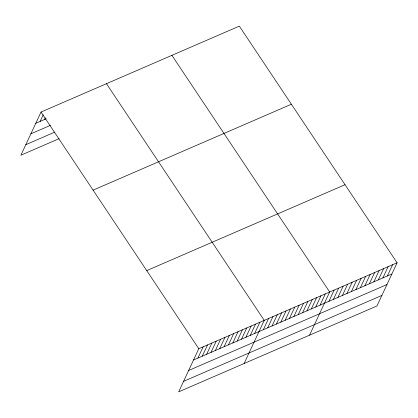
<?xml version="1.0" encoding="UTF-8"?>
<svg xmlns="http://www.w3.org/2000/svg" width="418" height="418" viewBox="0 0 418 418"><rect width="100%" height="100%" fill="white"/><g stroke="black" fill="none" stroke-linecap="round" stroke-linejoin="round"><path stroke-width="0.63" d="M397.1 262.791L198.79 348.706L178.664 391.865L376.973 305.955L397.1 262.791L239.336 26.135L41.027 112.045L20.9 155.209L59.074 138.671M40.144 121.403L43.179 114.893M44.507 119.511L45.337 117.735M197.913 358.059L203.153 346.815M202.275 356.167L207.516 344.923M206.638 354.281L211.879 343.032M211.001 352.39L216.242 341.145M215.364 350.498L220.605 339.254M219.727 348.612L224.968 337.363M224.09 346.721L229.33 335.471M228.453 344.829L233.693 333.585M232.816 342.938L238.056 331.693M237.178 341.051L242.419 329.802M241.541 339.16L246.782 327.911M245.904 337.269L251.145 326.024M250.262 335.377L255.508 324.133M254.625 333.491L259.871 322.241M244.107 363.514L264.233 320.35L106.47 83.694M263.35 329.708L268.596 318.464M267.713 327.816L272.959 316.572M272.076 325.93L277.322 314.681M276.439 324.039L281.685 312.795M280.802 322.147L286.048 310.903M285.165 320.256L290.411 309.012M289.528 318.37L294.774 307.12M293.891 316.478L299.136 305.234M298.253 314.587L303.499 303.343M302.616 312.701L307.862 301.451M306.979 310.809L312.225 299.56M311.342 308.918L316.588 297.673M315.705 307.026L320.951 295.782M320.068 305.14L325.314 293.891M309.55 335.163L329.677 291.999L171.908 55.343M328.924 301.3L334.17 290.055M333.423 299.351L338.664 288.106M337.916 297.407L343.162 286.158M342.41 295.458L347.656 284.214M346.909 293.509L352.149 282.265M351.402 291.565L356.643 280.316M355.896 289.617L361.142 278.372M360.389 287.668L365.635 276.423M364.888 285.724L370.129 274.474M369.381 283.775L374.627 272.526M373.875 281.826L379.121 270.582M378.368 279.877L383.614 268.633M382.867 277.933L388.108 266.684M387.361 275.985L392.606 264.74M35.781 123.294L46.142 118.806M30.869 133.823L50.505 125.322M25.811 144.675L54.716 132.156M93.089 190.143L291.398 104.228M146.728 270.608L345.038 184.693M193.55 359.95L391.854 274.036M188.638 370.484L386.943 284.569M183.575 381.336L381.885 295.421M41.027 112.045L198.79 348.706"/></g></svg>
